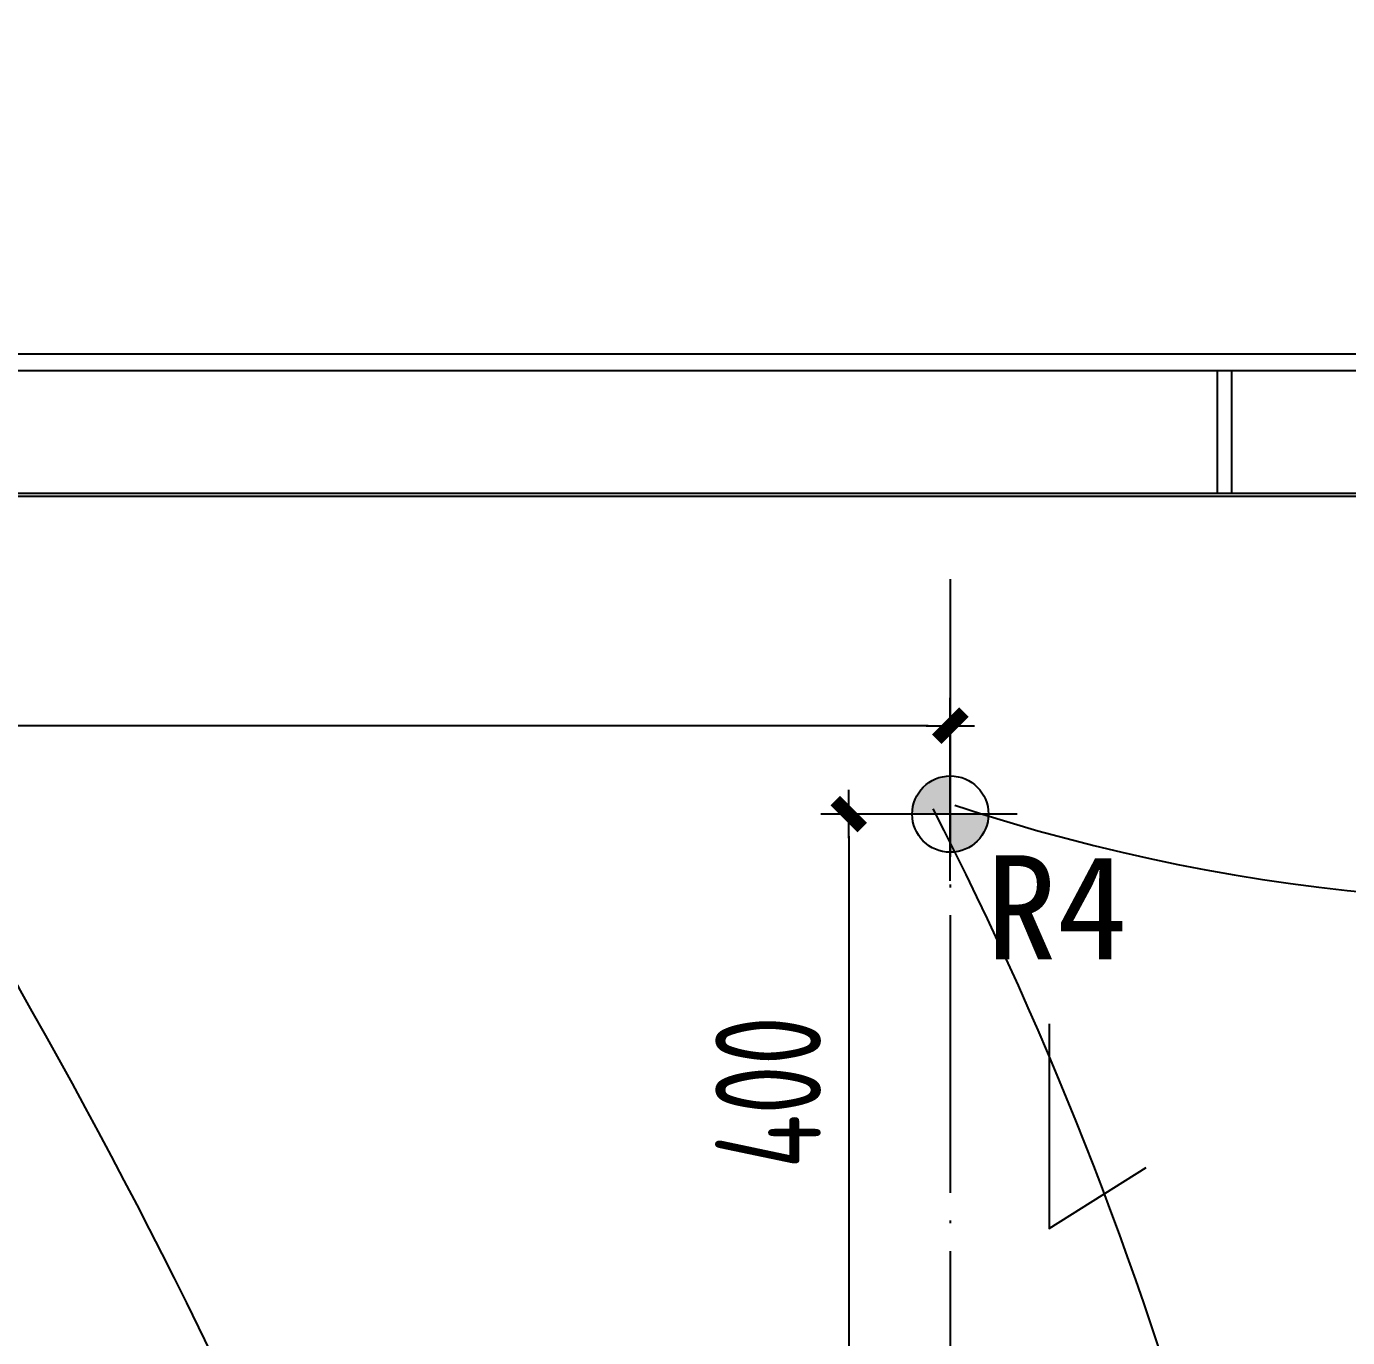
# Model space of a CAD drawing. Extents: x 11992 to 29481, y -6727 to 6811.
# Drawn here: x 13484 to 14436, y -3926 to -2981 of the extents above; entities that cross this region are included whole.
import ezdxf

# ---------------------------------------------------------------- set-up
doc = ezdxf.new("R2010")
doc.units = 0
doc.header["$MEASUREMENT"] = 0
doc.linetypes.add('DOTE', pattern=[2.42, 2, -0.2, 0.02, -0.2])
doc.layers.get('0').update_dxf_attribs({"color": 8, "linetype": 'CONTINUOUS'})
doc.layers.get('Defpoints').update_dxf_attribs({"color": 8, "linetype": 'CONTINUOUS'})
for name, color, linetype in [('zoylight 2射灯', 1, 'CONTINUOUS'), ('zoylight 3编号', 7, 'CONTINUOUS'), ('zoylight 4标注', 9, 'CONTINUOUS'), ('zoylight 5回路', 4, 'CONTINUOUS')]:
    doc.layers.add(name, color=color, linetype=linetype)
doc.styles.add('CCD-DIM', font='archs.shx', dxfattribs={"width": 0.8})
doc.styles.add('TFB MS 3mm at 1 to 25', font='arial.ttf', dxfattribs={"height": 75})
doc.dimstyles.new('zoylight_DIM_40', dxfattribs={"dimscale": 40, "dimtxt": 1.9, "dimasz": 0.4, "dimexe": 0.5, "dimexo": 0.5, "dimgap": 0.5, "dimtad": 1, "dimdec": 0, "dimrnd": 5, "dimzin": 12, "dimdsep": 46, "dimtxsty": 'CCD-DIM', "dimblk": 'CCD_Dimension_Tick', "dimcen": 0.125, "dimclrd": 44, "dimclre": 44, "dimclrt": 50, "dimadec": 0, "dimazin": 0, "dimtfac": 1, "dimtdec": 0, "dimtmove": 2, "dimatfit": 3, "dimldrblk": 'CCD_Leader_Dot', "dimfxl": 0, "dimtvp": 1, "dimtolj": 1, "dimtzin": 0, "dimarcsym": 0})

# ---------------------------------------------------------------- blocks, each defined once
blk = doc.blocks.new('嵌入式射灯55')
at = {"layer": 'zoylight 2射灯'}
h = blk.add_hatch(color=256, dxfattribs=at)
h.dxf.hatch_style = 1
h.paths.add_polyline_path([(0, 0), (0, 27.5, 0.4142136), (-27.5, 0)])
h.paths.add_polyline_path([(0, -27.5, 0.4142136), (27.5, 0), (0, 0)])
for p, q in [((0, -48.125), (0, 48.125)), ((48.125, 0), (-48.125, 0))]:
    blk.add_line(p, q, dxfattribs=at)
blk.add_circle((0, 0), 27.5, dxfattribs=at)
blk = doc.blocks.new('CCD_Dimension_Tick')
at = {"color": 0, "linetype": 'ByBlock'}
for p, q in [((-1.091, 0), (0, 0)), ((0, 0), (1.091, 0))]:
    blk.add_line(p, q, dxfattribs=at)
at = {"color": 0, "linetype": 'Continuous', "const_width": 0.608}
blk.add_lwpolyline([(-0.61, -0.61), (0.61, 0.61)], dxfattribs=at)
blk = doc.blocks.new('*D121')
at = {"layer": 'Defpoints', "color": 0, "linetype": 'Continuous'}
for p in [(14149.61, -3548.51), (14076.4, -3949.41), (14149.61, -3949.41)]:
    blk.add_point(p, dxfattribs=at)
at = {"layer": 'zoylight 4标注', "color": 44, "lineweight": -2}
for p, q in [((14129.61, -3548.51), (14056.4, -3548.51)), ((14076.4, -3564.51), (14076.4, -3933.41))]:
    blk.add_line(p, q, dxfattribs=at)
at = {"layer": 'zoylight 4标注', "color": 44, "linetype": 'Continuous', "lineweight": -2}
blk.add_line((14129.61, -3949.41), (14056.4, -3949.41), dxfattribs=at)
at = {"layer": 'zoylight 4标注', "color": 44, "linetype": 'Continuous', "lineweight": -2, "xscale": 16, "yscale": 16, "zscale": 16}
for p, rotation in [((14076.4, -3548.51), 90), ((14076.4, -3949.41), 270)]:
    blk.add_blockref('CCD_Dimension_Tick', p, dxfattribs=dict(at, rotation=rotation))
at = {"layer": 'zoylight 4标注', "color": 50, "linetype": 'Continuous', "insert": (14018.4, -3748.96), "char_height": 76, "attachment_point": 5, "rotation": 90, "style": 'CCD-DIM'}
blk.add_mtext('\\A1;400', dxfattribs=at)
blk = doc.blocks.new('CCD_Leader_Dot')
at = {"color": 0, "linetype": 'ByBlock'}
blk.add_line((-5, 0), (-10, 0), dxfattribs=at)
at = {"color": 0, "linetype": 'ByBlock', "const_width": 5}
blk.add_lwpolyline([(-2.5, 0, 1), (2.5, 0, 1)], format="xyb", close=True, dxfattribs=at)
blk = doc.blocks.new('*D130')
at = {"layer": 'Defpoints', "color": 0, "linetype": 'Continuous'}
for p in [(12599.61, -3484.83), (12599.61, -3548.51), (14149.61, -3548.51)]:
    blk.add_point(p, dxfattribs=at)
at = {"layer": 'zoylight 4标注', "color": 44, "linetype": 'Continuous', "lineweight": -2}
blk.add_line((12599.61, -3528.51), (12599.61, -3464.83), dxfattribs=at)
at = {"layer": 'zoylight 4标注', "color": 44, "lineweight": -2}
for p, q in [((14149.61, -3528.51), (14149.61, -3464.83)), ((14133.61, -3484.83), (12615.61, -3484.83))]:
    blk.add_line(p, q, dxfattribs=at)
at = {"layer": 'zoylight 4标注', "color": 44, "linetype": 'Continuous', "lineweight": -2, "xscale": 16, "yscale": 16, "zscale": 16}
for p, rotation in [((12599.61, -3484.83), 180.0000000003128), ((14149.61, -3484.83), 3.127897940657931e-10)]:
    blk.add_blockref('CCD_Dimension_Tick', p, dxfattribs=dict(at, rotation=rotation))
at = {"layer": 'zoylight 4标注', "color": 50, "linetype": 'Continuous', "insert": (13374.61, -3426.83), "char_height": 76, "attachment_point": 5, "style": 'CCD-DIM'}
blk.add_mtext('\\A1;1550', dxfattribs=at)

msp = doc.modelspace()

# ---------------------------------------------------------------- linework, layer by layer
for p, q in [((14913.43, -3217.2, -2140.43), (13059.33, -3217.2, -2140.43)), ((14975.7, -3229.15, -2140.43), (13059.78, -3229.15, -2140.43)), ((14341.99, -3317.25, -2140.43), (14341.99, -3229.15, -2140.43)), ((14352.3, -3317.25, -2140.43), (14352.3, -3229.15, -2140.43)), ((12907.03, -3319.41, -2183.79), (15058.41, -3319.41, -2453.79)), ((13066.27, -3317.25, -2140.43), (15075.3, -3317.25, -2140.43)), ((13085.96, -3319.41, -2023.8), (14939.98, -3319.41, -2067.01)), ((13551.22, -3319.41, -2453.79), (13551.22, -3319.41, -2183.79)), ((14391.63, -3319.41, -2453.79), (14391.63, -3319.41, -2183.79)), ((14396.82, -3319.41, -2453.79), (14396.82, -3319.41, -2183.79))]:
    msp.add_line(p, q)
at = {"layer": 'zoylight 4标注', "color": 9, "linetype": 'DOTE', "ltscale": 100}
for p, q in [((13063.86, -3319.41, 2183.8), (16009.17, -3319.41, 2183.8)), ((14149.61, -3379.33), (14149.61, -4494.27))]:
    msp.add_line(p, q, dxfattribs=at)
at = {"layer": 'zoylight 4标注', "linetype": 'Continuous'}
msp.add_lwpolyline([(14220.81, -3699.52), (14220.81, -3846.98), (14290.66, -3803.18)], dxfattribs=at)
at = {"layer": 'zoylight 5回路', "linetype": 'Continuous'}
for centre, radius, start, end in [((6275.14, -7252.22), 7708.99, 11.562882, 33.645464), ((9713.73, -5825.07), 4336.35, 1.51859, 34.99995), ((14580.1, -2257.63), 1353.63, 251.60113, 307.19749), ((11787.37, -4756.43), 2643.84, 338.83691, 27.28005)]:
    msp.add_arc(centre, radius, start, end, dxfattribs=at)

# ---------------------------------------------------------------- block references
at = {"layer": 'zoylight 2射灯'}
msp.add_blockref('嵌入式射灯55', (14149.61, -3548.51), dxfattribs=at)

# ---------------------------------------------------------------- texts
at = {"layer": 'zoylight 3编号', "insert": (14175.25, -3578.12), "char_height": 75, "width": 104.7704, "attachment_point": 1, "style": 'TFB MS 3mm at 1 to 25'}
msp.add_mtext('{\\fSimHei|b0|i0|c134|p49;R4}', dxfattribs=at)

# ---------------------------------------------------------------- dimensions: what is measured, and where the dimension line sits
at = {"layer": 'zoylight 4标注', "linetype": 'Continuous'}
for p2, distance, picture, middle in [((12599.61, -3548.51), -63.68, '*D130', (13374.61, -3426.83)), ((14149.61, -3949.41), -73.21, '*D121', (14018.4, -3748.96))]:
    dim = msp.add_aligned_dim(p1=(14149.61, -3548.51), p2=p2, distance=distance, dimstyle='zoylight_DIM_40', dxfattribs=at)
    dim.commit()
    dim.dimension.update_dxf_attribs({"geometry": picture, "text_midpoint": middle})

doc.saveas('drawing.dxf')
